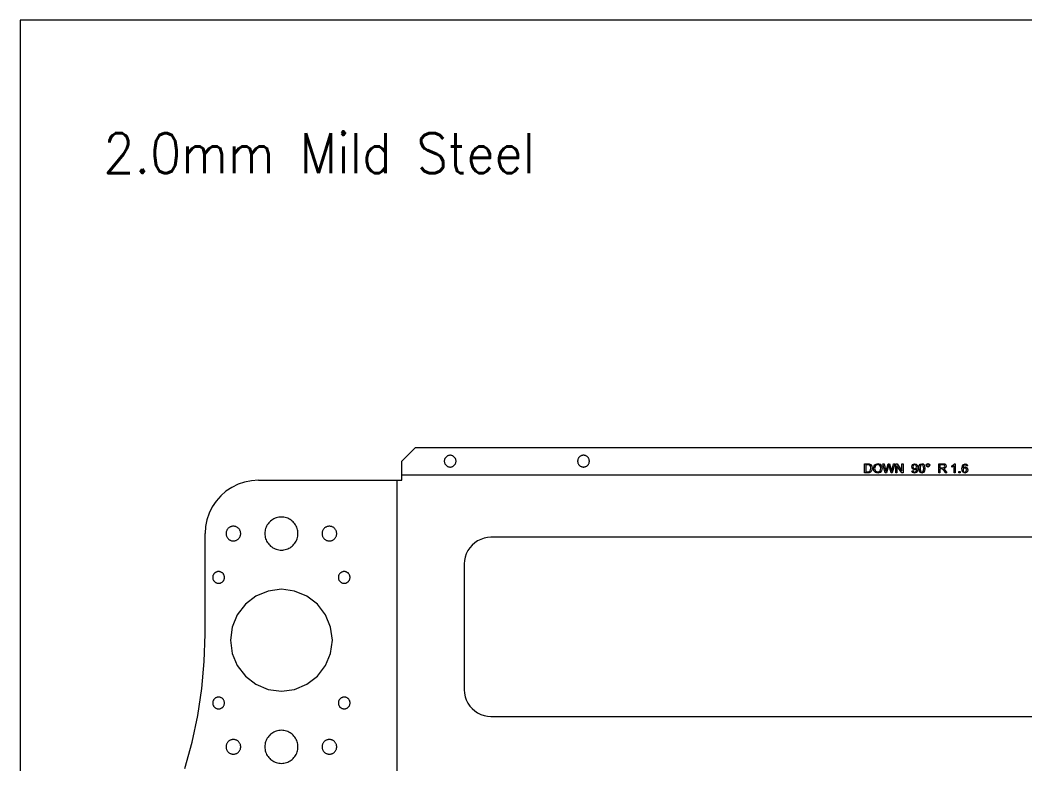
# Model space of a CAD drawing. Header units: millimetres. Extents: x -200 to 3600, y -1100 to 300.
# Drawn here: x 600 to 977.2, y 20.6 to 300 of the extents above; entities that cross this region are included whole.
import ezdxf

# ---------------------------------------------------------------- set-up
doc = ezdxf.new("R2010")
doc.units = ezdxf.units.MM
doc.layers.get('0').update_dxf_attribs({"linetype": 'CONTINUOUS', "lineweight": 25, "true_color": 0xffffff})
doc.layers.add('Layer0', color=7, linetype='CONTINUOUS', true_color=0xffffff)
doc.layers.add('MTEXT', color=7, linetype='CONTINUOUS', true_color=0xffffff)
doc.styles.add('textstyle14', font='')
doc.styles.get('textstyle14').set_extended_font_data('Standard')

msp = doc.modelspace()

# ---------------------------------------------------------------- linework, layer by layer
for p, q in [((600, 300), (600, -1100)), ((1300, 300), (600, 300))]:
    msp.add_line(p, q)
at = {"layer": 'Layer0'}
for p, q in [((748.15, 139.56), (743.15, 134.56)), ((1124.95, 139.56), (748.15, 139.56)), ((759.48, 135.85), (759.39, 135.71)), ((759.59, 135.98), (759.48, 135.85)), ((759.71, 136.11), (759.59, 135.98)), ((759.83, 136.23), (759.71, 136.11)), ((759.97, 136.34), (759.83, 136.23)), ((760.11, 136.43), (759.97, 136.34)), ((760.26, 136.52), (760.11, 136.43)), ((760.42, 136.59), (760.26, 136.52)), ((760.58, 136.65), (760.42, 136.59)), ((760.75, 136.7), (760.58, 136.65)), ((760.92, 136.73), (760.75, 136.7)), ((761.09, 136.75), (760.92, 136.73)), ((761.26, 136.76), (761.09, 136.75)), ((761.43, 136.75), (761.26, 136.76)), ((761.61, 136.73), (761.43, 136.75)), ((761.78, 136.7), (761.61, 136.73)), ((761.94, 136.65), (761.78, 136.7)), ((762.1, 136.59), (761.94, 136.65)), ((762.26, 136.52), (762.1, 136.59)), ((762.41, 136.43), (762.26, 136.52)), ((762.56, 136.34), (762.41, 136.43)), ((762.69, 136.23), (762.56, 136.34)), ((762.82, 136.11), (762.69, 136.23)), ((762.93, 135.98), (762.82, 136.11)), ((763.04, 135.85), (762.93, 135.98)), ((763.14, 135.71), (763.04, 135.85)), ((809.43, 135.78), (809.34, 135.63)), ((809.53, 135.92), (809.43, 135.78)), ((809.65, 136.05), (809.53, 135.92)), ((809.77, 136.17), (809.65, 136.05)), ((809.9, 136.28), (809.77, 136.17)), ((810.04, 136.38), (809.9, 136.28)), ((810.19, 136.47), (810.04, 136.38)), ((810.34, 136.55), (810.19, 136.47)), ((810.5, 136.62), (810.34, 136.55)), ((810.66, 136.67), (810.5, 136.62)), ((810.83, 136.71), (810.66, 136.67)), ((811, 136.74), (810.83, 136.71)), ((811.17, 136.75), (811, 136.74)), ((811.35, 136.75), (811.17, 136.75)), ((811.52, 136.74), (811.35, 136.75)), ((811.69, 136.71), (811.52, 136.74)), ((811.86, 136.67), (811.69, 136.71)), ((812.02, 136.62), (811.86, 136.67)), ((812.18, 136.55), (812.02, 136.62)), ((812.34, 136.48), (812.18, 136.55)), ((812.48, 136.39), (812.34, 136.48)), ((812.62, 136.29), (812.48, 136.39)), ((812.75, 136.17), (812.62, 136.29)), ((812.88, 136.05), (812.75, 136.17)), ((812.99, 135.92), (812.88, 136.05)), ((813.09, 135.78), (812.99, 135.92)), ((813.18, 135.63), (813.09, 135.78)), ((743.15, 129.27), (743.15, 134.56)), ((759.07, 134.73), (759.06, 134.56)), ((759.06, 134.56), (759.07, 134.38)), ((759.09, 134.9), (759.07, 134.73)), ((759.07, 134.38), (759.09, 134.21)), ((759.12, 135.07), (759.09, 134.9)), ((759.09, 134.21), (759.12, 134.04)), ((759.17, 135.24), (759.12, 135.07)), ((759.12, 134.04), (759.17, 133.88)), ((759.23, 135.4), (759.17, 135.24)), ((759.17, 133.88), (759.23, 133.71)), ((759.3, 135.55), (759.23, 135.4)), ((759.23, 133.71), (759.3, 133.56)), ((759.39, 135.71), (759.3, 135.55)), ((759.3, 133.56), (759.39, 133.41)), ((759.39, 133.41), (759.48, 133.26)), ((759.48, 133.26), (759.59, 133.13)), ((759.59, 133.13), (759.71, 133)), ((759.71, 133), (759.83, 132.88)), ((759.83, 132.88), (759.97, 132.78)), ((759.97, 132.78), (760.11, 132.68)), ((760.11, 132.68), (760.26, 132.6)), ((760.26, 132.6), (760.42, 132.52)), ((760.42, 132.52), (760.58, 132.46)), ((760.58, 132.46), (760.75, 132.42)), ((760.75, 132.42), (760.92, 132.38)), ((760.92, 132.38), (761.09, 132.36)), ((761.09, 132.36), (761.26, 132.36)), ((761.26, 132.36), (761.43, 132.36)), ((761.43, 132.36), (761.61, 132.38)), ((761.61, 132.38), (761.78, 132.42)), ((761.78, 132.42), (761.94, 132.46)), ((761.94, 132.46), (762.1, 132.52)), ((762.1, 132.52), (762.26, 132.6)), ((762.26, 132.6), (762.41, 132.68)), ((762.41, 132.68), (762.56, 132.78)), ((762.56, 132.78), (762.69, 132.88)), ((762.69, 132.88), (762.82, 133)), ((762.82, 133), (762.93, 133.13)), ((762.93, 133.13), (763.04, 133.26)), ((763.04, 133.26), (763.14, 133.41)), ((763.22, 135.55), (763.14, 135.71)), ((763.14, 133.41), (763.22, 133.56)), ((763.29, 135.4), (763.22, 135.55)), ((763.22, 133.56), (763.29, 133.71)), ((763.35, 135.24), (763.29, 135.4)), ((763.29, 133.71), (763.35, 133.88)), ((763.4, 135.07), (763.35, 135.24)), ((763.35, 133.88), (763.4, 134.04)), ((763.44, 134.9), (763.4, 135.07)), ((763.4, 134.04), (763.44, 134.21)), ((763.46, 134.73), (763.44, 134.9)), ((763.44, 134.21), (763.46, 134.38)), ((763.46, 134.56), (763.46, 134.73)), ((763.46, 134.38), (763.46, 134.56)), ((809.08, 134.81), (809.06, 134.64)), ((809.06, 134.64), (809.06, 134.47)), ((809.06, 134.47), (809.08, 134.3)), ((809.1, 134.98), (809.08, 134.81)), ((809.08, 134.3), (809.1, 134.12)), ((809.14, 135.15), (809.1, 134.98)), ((809.1, 134.12), (809.15, 133.96)), ((809.2, 135.32), (809.14, 135.15)), ((809.15, 133.96), (809.2, 133.79)), ((809.26, 135.48), (809.2, 135.32)), ((809.2, 133.79), (809.27, 133.63)), ((809.34, 135.63), (809.26, 135.48)), ((809.27, 133.63), (809.34, 133.48)), ((809.34, 133.48), (809.43, 133.33)), ((809.43, 133.33), (809.54, 133.19)), ((809.54, 133.19), (809.65, 133.06)), ((809.65, 133.06), (809.77, 132.94)), ((809.77, 132.94), (809.9, 132.83)), ((809.9, 132.83), (810.04, 132.73)), ((810.04, 132.73), (810.19, 132.64)), ((810.19, 132.64), (810.34, 132.56)), ((810.34, 132.56), (810.5, 132.49)), ((810.5, 132.49), (810.67, 132.44)), ((810.67, 132.44), (810.84, 132.4)), ((810.84, 132.4), (811.01, 132.37)), ((811.01, 132.37), (811.18, 132.36)), ((811.18, 132.36), (811.35, 132.36)), ((811.35, 132.36), (811.52, 132.37)), ((811.52, 132.37), (811.69, 132.4)), ((811.69, 132.4), (811.86, 132.44)), ((811.86, 132.44), (812.03, 132.49)), ((812.03, 132.49), (812.19, 132.56)), ((812.19, 132.56), (812.34, 132.64)), ((812.34, 132.64), (812.49, 132.73)), ((812.49, 132.73), (812.63, 132.83)), ((812.63, 132.83), (812.76, 132.94)), ((812.76, 132.94), (812.88, 133.06)), ((812.88, 133.06), (812.99, 133.2)), ((812.99, 133.2), (813.09, 133.34)), ((813.09, 133.34), (813.18, 133.48)), ((813.26, 135.48), (813.18, 135.63)), ((813.18, 133.48), (813.26, 133.64)), ((813.33, 135.32), (813.26, 135.48)), ((813.26, 133.64), (813.33, 133.8)), ((813.38, 135.16), (813.33, 135.32)), ((813.33, 133.8), (813.38, 133.96)), ((813.42, 134.99), (813.38, 135.16)), ((813.38, 133.96), (813.42, 134.13)), ((813.45, 134.82), (813.42, 134.99)), ((813.42, 134.13), (813.45, 134.3)), ((813.46, 134.64), (813.45, 134.82)), ((813.45, 134.3), (813.46, 134.47)), ((813.46, 134.47), (813.46, 134.64)), ((1129.95, 129.27), (743.15, 129.27)), ((743.15, 127.39), (743.15, 129.27)), ((679.38, 124.71), (677.2, 123.25)), ((681.72, 125.86), (679.38, 124.71)), ((684.2, 126.7), (681.72, 125.86)), ((686.77, 127.22), (684.2, 126.7)), ((689.38, 127.39), (686.77, 127.22)), ((689.38, 127.39), (741.26, 127.39)), ((741.26, 127.39), (741.26, -222.61)), ((741.26, 127.39), (743.15, 127.39)), ((675.23, 121.53), (673.51, 119.56)), ((677.2, 123.25), (675.23, 121.53)), ((672.06, 117.39), (670.9, 115.04)), ((673.51, 119.56), (672.06, 117.39)), ((670.9, 115.04), (670.06, 112.56)), ((696.06, 113.28), (695.6, 113.11)), ((696.53, 113.41), (696.06, 113.28)), ((697.01, 113.51), (696.53, 113.41)), ((697.49, 113.57), (697.01, 113.51)), ((697.98, 113.59), (697.49, 113.57)), ((698.46, 113.57), (697.98, 113.59)), ((698.95, 113.51), (698.46, 113.57)), ((699.42, 113.41), (698.95, 113.51)), ((699.89, 113.28), (699.42, 113.41)), ((700.35, 113.11), (699.89, 113.28)), ((669.55, 110), (669.38, 107.39)), ((670.06, 112.56), (669.55, 110)), ((678.23, 109.51), (678.07, 109.37)), ((678.4, 109.64), (678.23, 109.51)), ((678.59, 109.76), (678.4, 109.64)), ((678.78, 109.86), (678.59, 109.76)), ((678.97, 109.95), (678.78, 109.86)), ((679.18, 110.02), (678.97, 109.95)), ((679.39, 110.07), (679.18, 110.02)), ((679.6, 110.11), (679.39, 110.07)), ((679.81, 110.13), (679.6, 110.11)), ((680.03, 110.14), (679.81, 110.13)), ((680.24, 110.12), (680.03, 110.14)), ((680.46, 110.09), (680.24, 110.12)), ((680.67, 110.05), (680.46, 110.09)), ((680.88, 109.98), (680.67, 110.05)), ((681.08, 109.91), (680.88, 109.98)), ((681.27, 109.81), (681.08, 109.91)), ((681.46, 109.7), (681.27, 109.81)), ((681.64, 109.58), (681.46, 109.7)), ((681.8, 109.44), (681.64, 109.58)), ((681.96, 109.29), (681.8, 109.44)), ((692.25, 109.76), (692.08, 109.3)), ((692.45, 110.2), (692.25, 109.76)), ((692.69, 110.63), (692.45, 110.2)), ((692.96, 111.03), (692.69, 110.63)), ((693.26, 111.41), (692.96, 111.03)), ((693.59, 111.77), (693.26, 111.41)), ((693.95, 112.1), (693.59, 111.77)), ((694.33, 112.4), (693.95, 112.1)), ((694.74, 112.67), (694.33, 112.4)), ((695.16, 112.91), (694.74, 112.67)), ((695.6, 113.11), (695.16, 112.91)), ((700.79, 112.91), (700.35, 113.11)), ((701.22, 112.67), (700.79, 112.91)), ((701.62, 112.4), (701.22, 112.67)), ((702, 112.1), (701.62, 112.4)), ((702.36, 111.77), (702, 112.1)), ((702.69, 111.41), (702.36, 111.77)), ((702.99, 111.03), (702.69, 111.41)), ((703.26, 110.63), (702.99, 111.03)), ((703.5, 110.2), (703.26, 110.63)), ((703.71, 109.76), (703.5, 110.2)), ((703.87, 109.3), (703.71, 109.76)), ((714.19, 109.48), (714.03, 109.33)), ((714.36, 109.61), (714.19, 109.48)), ((714.54, 109.73), (714.36, 109.61)), ((714.73, 109.84), (714.54, 109.73)), ((714.92, 109.93), (714.73, 109.84)), ((715.13, 110), (714.92, 109.93)), ((715.34, 110.06), (715.13, 110)), ((715.55, 110.1), (715.34, 110.06)), ((715.76, 110.13), (715.55, 110.1)), ((715.98, 110.14), (715.76, 110.13)), ((716.19, 110.13), (715.98, 110.14)), ((716.41, 110.1), (716.19, 110.13)), ((716.62, 110.06), (716.41, 110.1)), ((716.83, 110), (716.62, 110.06)), ((717.03, 109.93), (716.83, 110)), ((717.23, 109.84), (717.03, 109.93)), ((717.41, 109.73), (717.23, 109.84)), ((717.59, 109.61), (717.41, 109.73)), ((717.76, 109.48), (717.59, 109.61)), ((717.92, 109.33), (717.76, 109.48)), ((669.38, 69.67), (669.38, 107.39)), ((677.24, 107.65), (677.23, 107.44)), ((677.23, 107.44), (677.23, 107.22)), ((677.23, 107.22), (677.25, 107.01)), ((677.27, 107.87), (677.24, 107.65)), ((677.25, 107.01), (677.29, 106.8)), ((677.32, 108.08), (677.27, 107.87)), ((677.29, 106.8), (677.35, 106.59)), ((677.38, 108.29), (677.32, 108.08)), ((677.35, 106.59), (677.42, 106.38)), ((677.46, 108.49), (677.38, 108.29)), ((677.42, 106.38), (677.5, 106.18)), ((677.55, 108.68), (677.46, 108.49)), ((677.5, 106.18), (677.61, 105.99)), ((677.66, 108.87), (677.55, 108.68)), ((677.61, 105.99), (677.72, 105.81)), ((677.78, 109.04), (677.66, 108.87)), ((677.72, 105.81), (677.85, 105.64)), ((677.92, 109.21), (677.78, 109.04)), ((677.85, 105.64), (678, 105.48)), ((678.07, 109.37), (677.92, 109.21)), ((682.1, 109.13), (681.96, 109.29)), ((682.03, 105.56), (682.17, 105.73)), ((682.23, 108.96), (682.1, 109.13)), ((682.17, 105.73), (682.29, 105.9)), ((682.35, 108.78), (682.23, 108.96)), ((682.29, 105.9), (682.4, 106.09)), ((682.45, 108.59), (682.35, 108.78)), ((682.4, 106.09), (682.5, 106.29)), ((682.54, 108.39), (682.45, 108.59)), ((682.5, 106.29), (682.58, 106.49)), ((682.61, 108.19), (682.54, 108.39)), ((682.58, 106.49), (682.64, 106.69)), ((682.66, 107.98), (682.61, 108.19)), ((682.64, 106.69), (682.68, 106.9)), ((682.7, 107.76), (682.66, 107.98)), ((682.68, 106.9), (682.71, 107.12)), ((682.72, 107.55), (682.7, 107.76)), ((682.71, 107.12), (682.73, 107.33)), ((682.73, 107.33), (682.72, 107.55)), ((691.8, 107.87), (691.78, 107.39)), ((691.78, 107.39), (691.8, 106.9)), ((691.85, 108.36), (691.8, 107.87)), ((691.8, 106.9), (691.85, 106.42)), ((691.95, 108.83), (691.85, 108.36)), ((691.85, 106.42), (691.95, 105.94)), ((692.08, 109.3), (691.95, 108.83)), ((691.95, 105.94), (692.08, 105.47)), ((704.01, 108.83), (703.87, 109.3)), ((703.87, 105.47), (704.01, 105.94)), ((704.1, 108.36), (704.01, 108.83)), ((704.01, 105.94), (704.1, 106.42)), ((704.16, 107.87), (704.1, 108.36)), ((704.1, 106.42), (704.16, 106.9)), ((704.18, 107.39), (704.16, 107.87)), ((704.16, 106.9), (704.18, 107.39)), ((713.24, 107.6), (713.23, 107.39)), ((713.23, 107.39), (713.24, 107.17)), ((713.26, 107.82), (713.24, 107.6)), ((713.24, 107.17), (713.26, 106.96)), ((713.3, 108.03), (713.26, 107.82)), ((713.26, 106.96), (713.3, 106.74)), ((713.36, 108.24), (713.3, 108.03)), ((713.3, 106.74), (713.36, 106.54)), ((713.44, 108.44), (713.36, 108.24)), ((713.36, 106.54), (713.44, 106.33)), ((713.53, 108.63), (713.44, 108.44)), ((713.44, 106.33), (713.53, 106.14)), ((713.63, 108.82), (713.53, 108.63)), ((713.53, 106.14), (713.63, 105.95)), ((713.75, 109), (713.63, 108.82)), ((713.63, 105.95), (713.75, 105.77)), ((713.89, 109.17), (713.75, 109)), ((713.75, 105.77), (713.89, 105.6)), ((714.03, 109.33), (713.89, 109.17)), ((718.07, 109.17), (717.92, 109.33)), ((718.2, 109), (718.07, 109.17)), ((718.07, 105.6), (718.2, 105.77)), ((718.32, 108.82), (718.2, 109)), ((718.2, 105.77), (718.32, 105.95)), ((718.43, 108.63), (718.32, 108.82)), ((718.32, 105.95), (718.43, 106.14)), ((718.52, 108.44), (718.43, 108.63)), ((718.43, 106.14), (718.52, 106.33)), ((718.59, 108.24), (718.52, 108.44)), ((718.52, 106.33), (718.59, 106.54)), ((718.65, 108.03), (718.59, 108.24)), ((718.59, 106.54), (718.65, 106.74)), ((718.69, 107.82), (718.65, 108.03)), ((718.65, 106.74), (718.69, 106.96)), ((718.72, 107.6), (718.69, 107.82)), ((718.69, 106.96), (718.72, 107.17)), ((718.73, 107.39), (718.72, 107.6)), ((718.72, 107.17), (718.73, 107.39)), ((773.96, 105.65), (772.72, 105.22)), ((775.24, 105.9), (773.96, 105.65)), ((776.55, 105.99), (775.24, 105.9)), ((1096.55, 105.99), (776.55, 105.99)), ((678, 105.48), (678.15, 105.33)), ((678.15, 105.33), (678.32, 105.19)), ((678.32, 105.19), (678.5, 105.07)), ((678.5, 105.07), (678.68, 104.96)), ((678.68, 104.96), (678.88, 104.87)), ((678.88, 104.87), (679.08, 104.79)), ((679.08, 104.79), (679.28, 104.72)), ((679.28, 104.72), (679.5, 104.68)), ((679.5, 104.68), (679.71, 104.65)), ((679.71, 104.65), (679.92, 104.64)), ((679.92, 104.64), (680.14, 104.64)), ((680.14, 104.64), (680.36, 104.66)), ((680.36, 104.66), (680.57, 104.7)), ((680.57, 104.7), (680.78, 104.76)), ((680.78, 104.76), (680.98, 104.83)), ((680.98, 104.83), (681.18, 104.91)), ((681.18, 104.91), (681.37, 105.01)), ((681.37, 105.01), (681.55, 105.13)), ((681.55, 105.13), (681.72, 105.26)), ((681.72, 105.26), (681.88, 105.4)), ((681.88, 105.4), (682.03, 105.56)), ((692.08, 105.47), (692.25, 105.01)), ((692.25, 105.01), (692.45, 104.57)), ((692.45, 104.57), (692.69, 104.15)), ((692.69, 104.15), (692.96, 103.74)), ((692.96, 103.74), (693.26, 103.36)), ((693.26, 103.36), (693.59, 103)), ((693.59, 103), (693.95, 102.67)), ((693.95, 102.67), (694.33, 102.37)), ((694.33, 102.37), (694.74, 102.1)), ((694.74, 102.1), (695.16, 101.86)), ((695.16, 101.86), (695.6, 101.66)), ((700.35, 101.66), (700.79, 101.86)), ((700.79, 101.86), (701.22, 102.1)), ((701.22, 102.1), (701.62, 102.37)), ((701.62, 102.37), (702, 102.67)), ((702, 102.67), (702.36, 103)), ((702.36, 103), (702.69, 103.36)), ((702.69, 103.36), (702.99, 103.74)), ((702.99, 103.74), (703.26, 104.15)), ((703.26, 104.15), (703.5, 104.57)), ((703.5, 104.57), (703.71, 105.01)), ((703.71, 105.01), (703.87, 105.47)), ((713.89, 105.6), (714.03, 105.44)), ((714.03, 105.44), (714.19, 105.3)), ((714.19, 105.3), (714.36, 105.16)), ((714.36, 105.16), (714.54, 105.04)), ((714.54, 105.04), (714.73, 104.94)), ((714.73, 104.94), (714.92, 104.85)), ((714.92, 104.85), (715.13, 104.77)), ((715.13, 104.77), (715.34, 104.71)), ((715.34, 104.71), (715.55, 104.67)), ((715.55, 104.67), (715.76, 104.64)), ((715.76, 104.64), (715.98, 104.64)), ((715.98, 104.64), (716.19, 104.64)), ((716.19, 104.64), (716.41, 104.67)), ((716.41, 104.67), (716.62, 104.71)), ((716.62, 104.71), (716.83, 104.77)), ((716.83, 104.77), (717.03, 104.85)), ((717.03, 104.85), (717.23, 104.94)), ((717.23, 104.94), (717.41, 105.04)), ((717.41, 105.04), (717.59, 105.16)), ((717.59, 105.16), (717.76, 105.3)), ((717.76, 105.3), (717.92, 105.44)), ((717.92, 105.44), (718.07, 105.6)), ((768.61, 102.07), (767.89, 100.99)), ((769.48, 103.06), (768.61, 102.07)), ((770.46, 103.92), (769.48, 103.06)), ((771.55, 104.65), (770.46, 103.92)), ((772.72, 105.22), (771.55, 104.65)), ((695.6, 101.66), (696.06, 101.49)), ((696.06, 101.49), (696.53, 101.36)), ((696.53, 101.36), (697.01, 101.26)), ((697.01, 101.26), (697.49, 101.21)), ((697.49, 101.21), (697.98, 101.19)), ((697.98, 101.19), (698.46, 101.21)), ((698.46, 101.21), (698.95, 101.26)), ((698.95, 101.26), (699.42, 101.36)), ((699.42, 101.36), (699.89, 101.49)), ((699.89, 101.49), (700.35, 101.66)), ((766.89, 98.57), (766.63, 97.29)), ((767.31, 99.81), (766.89, 98.57)), ((767.89, 100.99), (767.31, 99.81)), ((766.63, 97.29), (766.55, 95.99)), ((766.55, 95.99), (766.55, 48.79)), ((672.25, 91.28), (672.23, 91.11)), ((672.23, 91.11), (672.23, 90.94)), ((672.23, 90.94), (672.23, 90.76)), ((672.23, 90.76), (672.25, 90.59)), ((672.29, 91.45), (672.25, 91.28)), ((672.25, 90.59), (672.29, 90.42)), ((672.33, 91.62), (672.29, 91.45)), ((672.39, 91.78), (672.33, 91.62)), ((672.47, 91.93), (672.39, 91.78)), ((672.55, 92.09), (672.47, 91.93)), ((672.65, 92.23), (672.55, 92.09)), ((672.75, 92.36), (672.65, 92.23)), ((672.87, 92.49), (672.75, 92.36)), ((673, 92.61), (672.87, 92.49)), ((673.13, 92.72), (673, 92.61)), ((673.28, 92.81), (673.13, 92.72)), ((673.43, 92.9), (673.28, 92.81)), ((673.59, 92.97), (673.43, 92.9)), ((673.75, 93.03), (673.59, 92.97)), ((673.91, 93.08), (673.75, 93.03)), ((674.08, 93.11), (673.91, 93.08)), ((674.25, 93.13), (674.08, 93.11)), ((674.43, 93.14), (674.25, 93.13)), ((674.6, 93.13), (674.43, 93.14)), ((674.77, 93.11), (674.6, 93.13)), ((674.94, 93.08), (674.77, 93.11)), ((675.11, 93.03), (674.94, 93.08)), ((675.27, 92.97), (675.11, 93.03)), ((675.43, 92.9), (675.27, 92.97)), ((675.58, 92.81), (675.43, 92.9)), ((675.72, 92.72), (675.58, 92.81)), ((675.86, 92.61), (675.72, 92.72)), ((675.98, 92.49), (675.86, 92.61)), ((676.1, 92.36), (675.98, 92.49)), ((676.21, 92.23), (676.1, 92.36)), ((676.3, 92.09), (676.21, 92.23)), ((676.39, 91.93), (676.3, 92.09)), ((676.46, 91.78), (676.39, 91.93)), ((676.52, 91.62), (676.46, 91.78)), ((676.57, 91.45), (676.52, 91.62)), ((676.6, 91.28), (676.57, 91.45)), ((676.57, 90.42), (676.6, 90.59)), ((676.62, 91.11), (676.6, 91.28)), ((676.6, 90.59), (676.62, 90.76)), ((676.63, 90.94), (676.62, 91.11)), ((676.62, 90.76), (676.63, 90.94)), ((719.35, 91.28), (719.33, 91.11)), ((719.33, 91.11), (719.33, 90.94)), ((719.33, 90.94), (719.33, 90.76)), ((719.33, 90.76), (719.35, 90.59)), ((719.39, 91.45), (719.35, 91.28)), ((719.35, 90.59), (719.39, 90.42)), ((719.43, 91.62), (719.39, 91.45)), ((719.49, 91.78), (719.43, 91.62)), ((719.57, 91.93), (719.49, 91.78)), ((719.65, 92.09), (719.57, 91.93)), ((719.75, 92.23), (719.65, 92.09)), ((719.85, 92.36), (719.75, 92.23)), ((719.97, 92.49), (719.85, 92.36)), ((720.1, 92.61), (719.97, 92.49)), ((720.23, 92.72), (720.1, 92.61)), ((720.38, 92.81), (720.23, 92.72)), ((720.53, 92.9), (720.38, 92.81)), ((720.69, 92.97), (720.53, 92.9)), ((720.85, 93.03), (720.69, 92.97)), ((721.01, 93.08), (720.85, 93.03)), ((721.18, 93.11), (721.01, 93.08)), ((721.35, 93.13), (721.18, 93.11)), ((721.53, 93.14), (721.35, 93.13)), ((721.7, 93.13), (721.53, 93.14)), ((721.87, 93.11), (721.7, 93.13)), ((722.04, 93.08), (721.87, 93.11)), ((722.21, 93.03), (722.04, 93.08)), ((722.37, 92.97), (722.21, 93.03)), ((722.53, 92.9), (722.37, 92.97)), ((722.68, 92.81), (722.53, 92.9)), ((722.82, 92.72), (722.68, 92.81)), ((722.96, 92.61), (722.82, 92.72)), ((723.08, 92.49), (722.96, 92.61)), ((723.2, 92.36), (723.08, 92.49)), ((723.31, 92.23), (723.2, 92.36)), ((723.4, 92.09), (723.31, 92.23)), ((723.49, 91.93), (723.4, 92.09)), ((723.56, 91.78), (723.49, 91.93)), ((723.62, 91.62), (723.56, 91.78)), ((723.67, 91.45), (723.62, 91.62)), ((723.7, 91.28), (723.67, 91.45)), ((723.67, 90.42), (723.7, 90.59)), ((723.72, 91.11), (723.7, 91.28)), ((723.7, 90.59), (723.72, 90.76)), ((723.73, 90.94), (723.72, 91.11)), ((723.72, 90.76), (723.73, 90.94)), ((672.29, 90.42), (672.33, 90.26)), ((672.33, 90.26), (672.39, 90.09)), ((672.39, 90.09), (672.47, 89.94)), ((672.47, 89.94), (672.55, 89.79)), ((672.55, 89.79), (672.65, 89.64)), ((672.65, 89.64), (672.75, 89.51)), ((672.75, 89.51), (672.87, 89.38)), ((672.87, 89.38), (673, 89.26)), ((673, 89.26), (673.13, 89.16)), ((673.13, 89.16), (673.28, 89.06)), ((673.28, 89.06), (673.43, 88.98)), ((673.43, 88.98), (673.59, 88.9)), ((673.59, 88.9), (673.75, 88.84)), ((673.75, 88.84), (673.91, 88.8)), ((673.91, 88.8), (674.08, 88.76)), ((674.08, 88.76), (674.25, 88.74)), ((674.25, 88.74), (674.43, 88.74)), ((674.43, 88.74), (674.6, 88.74)), ((674.6, 88.74), (674.77, 88.76)), ((674.77, 88.76), (674.94, 88.8)), ((674.94, 88.8), (675.11, 88.84)), ((675.11, 88.84), (675.27, 88.9)), ((675.27, 88.9), (675.43, 88.98)), ((675.43, 88.98), (675.58, 89.06)), ((675.58, 89.06), (675.72, 89.16)), ((675.72, 89.16), (675.86, 89.26)), ((675.86, 89.26), (675.98, 89.38)), ((675.98, 89.38), (676.1, 89.51)), ((676.1, 89.51), (676.21, 89.64)), ((676.21, 89.64), (676.3, 89.79)), ((676.3, 89.79), (676.39, 89.94)), ((676.39, 89.94), (676.46, 90.09)), ((676.46, 90.09), (676.52, 90.26)), ((676.52, 90.26), (676.57, 90.42)), ((719.39, 90.42), (719.43, 90.26)), ((719.43, 90.26), (719.49, 90.09)), ((719.49, 90.09), (719.57, 89.94)), ((719.57, 89.94), (719.65, 89.79)), ((719.65, 89.79), (719.75, 89.64)), ((719.75, 89.64), (719.85, 89.51)), ((719.85, 89.51), (719.97, 89.38)), ((719.97, 89.38), (720.1, 89.26)), ((720.1, 89.26), (720.23, 89.16)), ((720.23, 89.16), (720.38, 89.06)), ((720.38, 89.06), (720.53, 88.98)), ((720.53, 88.98), (720.69, 88.9)), ((720.69, 88.9), (720.85, 88.84)), ((720.85, 88.84), (721.01, 88.8)), ((721.01, 88.8), (721.18, 88.76)), ((721.18, 88.76), (721.35, 88.74)), ((721.35, 88.74), (721.53, 88.74)), ((721.53, 88.74), (721.7, 88.74)), ((721.7, 88.74), (721.87, 88.76)), ((721.87, 88.76), (722.04, 88.8)), ((722.04, 88.8), (722.21, 88.84)), ((722.21, 88.84), (722.37, 88.9)), ((722.37, 88.9), (722.53, 88.98)), ((722.53, 88.98), (722.68, 89.06)), ((722.68, 89.06), (722.82, 89.16)), ((722.82, 89.16), (722.96, 89.26)), ((722.96, 89.26), (723.08, 89.38)), ((723.08, 89.38), (723.2, 89.51)), ((723.2, 89.51), (723.31, 89.64)), ((723.31, 89.64), (723.4, 89.79)), ((723.4, 89.79), (723.49, 89.94)), ((723.49, 89.94), (723.56, 90.09)), ((723.56, 90.09), (723.62, 90.26)), ((723.62, 90.26), (723.67, 90.42)), ((688.43, 83.93), (684.47, 80.89)), ((693.03, 85.84), (688.43, 83.93)), ((697.98, 86.49), (693.03, 85.84)), ((702.92, 85.84), (697.98, 86.49)), ((707.53, 83.93), (702.92, 85.84)), ((711.48, 80.89), (707.53, 83.93)), ((684.47, 80.89), (681.44, 76.94)), ((714.52, 76.94), (711.48, 80.89)), ((681.44, 76.94), (679.53, 72.33)), ((716.43, 72.33), (714.52, 76.94)), ((679.53, 72.33), (678.88, 67.39)), ((717.08, 67.39), (716.43, 72.33)), ((669.07, 59.44), (669.38, 69.67)), ((678.88, 67.39), (679.53, 62.44)), ((716.43, 62.44), (717.08, 67.39)), ((679.53, 62.44), (681.44, 57.84)), ((714.52, 57.84), (716.43, 62.44)), ((668.15, 49.25), (669.07, 59.44)), ((681.44, 57.84), (684.47, 53.88)), ((711.48, 53.88), (714.52, 57.84)), ((684.47, 53.88), (688.43, 50.85)), ((707.53, 50.85), (711.48, 53.88)), ((666.61, 39.12), (668.15, 49.25)), ((688.43, 50.85), (693.03, 48.94)), ((702.92, 48.94), (707.53, 50.85)), ((672.75, 45.26), (672.65, 45.13)), ((672.87, 45.39), (672.75, 45.26)), ((673, 45.51), (672.87, 45.39)), ((673.13, 45.62), (673, 45.51)), ((673.28, 45.71), (673.13, 45.62)), ((673.43, 45.8), (673.28, 45.71)), ((673.59, 45.87), (673.43, 45.8)), ((673.75, 45.93), (673.59, 45.87)), ((673.91, 45.98), (673.75, 45.93)), ((674.08, 46.01), (673.91, 45.98)), ((674.25, 46.03), (674.08, 46.01)), ((674.43, 46.04), (674.25, 46.03)), ((674.6, 46.03), (674.43, 46.04)), ((674.77, 46.01), (674.6, 46.03)), ((674.94, 45.98), (674.77, 46.01)), ((675.11, 45.93), (674.94, 45.98)), ((675.27, 45.87), (675.11, 45.93)), ((675.43, 45.8), (675.27, 45.87)), ((675.58, 45.71), (675.43, 45.8)), ((675.72, 45.62), (675.58, 45.71)), ((675.86, 45.51), (675.72, 45.62)), ((675.98, 45.39), (675.86, 45.51)), ((676.1, 45.26), (675.98, 45.39)), ((676.21, 45.13), (676.1, 45.26)), ((693.03, 48.94), (697.98, 48.29)), ((697.98, 48.29), (702.92, 48.94)), ((719.89, 45.31), (719.78, 45.18)), ((720.01, 45.43), (719.89, 45.31)), ((720.14, 45.55), (720.01, 45.43)), ((720.28, 45.65), (720.14, 45.55)), ((720.43, 45.74), (720.28, 45.65)), ((720.58, 45.82), (720.43, 45.74)), ((720.74, 45.89), (720.58, 45.82)), ((720.9, 45.95), (720.74, 45.89)), ((721.07, 45.99), (720.9, 45.95)), ((721.24, 46.02), (721.07, 45.99)), ((721.41, 46.03), (721.24, 46.02)), ((721.58, 46.04), (721.41, 46.03)), ((721.76, 46.02), (721.58, 46.04)), ((721.93, 46), (721.76, 46.02)), ((722.1, 45.96), (721.93, 46)), ((722.26, 45.91), (722.1, 45.96)), ((722.42, 45.85), (722.26, 45.91)), ((722.58, 45.77), (722.42, 45.85)), ((722.73, 45.68), (722.58, 45.77)), ((722.87, 45.58), (722.73, 45.68)), ((723, 45.47), (722.87, 45.58)), ((723.12, 45.35), (723, 45.47)), ((723.24, 45.22), (723.12, 45.35)), ((766.55, 48.79), (766.63, 47.48)), ((766.63, 47.48), (766.89, 46.2)), ((766.89, 46.2), (767.31, 44.96)), ((672.25, 44.18), (672.23, 44.01)), ((672.23, 44.01), (672.23, 43.84)), ((672.23, 43.84), (672.23, 43.66)), ((672.23, 43.66), (672.25, 43.49)), ((672.29, 44.35), (672.25, 44.18)), ((672.25, 43.49), (672.29, 43.32)), ((672.33, 44.52), (672.29, 44.35)), ((672.29, 43.32), (672.33, 43.16)), ((672.39, 44.68), (672.33, 44.52)), ((672.33, 43.16), (672.39, 42.99)), ((672.47, 44.83), (672.39, 44.68)), ((672.39, 42.99), (672.47, 42.84)), ((672.55, 44.99), (672.47, 44.83)), ((672.47, 42.84), (672.55, 42.69)), ((672.65, 45.13), (672.55, 44.99)), ((672.55, 42.69), (672.65, 42.54)), ((672.65, 42.54), (672.75, 42.41)), ((672.75, 42.41), (672.87, 42.28)), ((672.87, 42.28), (673, 42.16)), ((673, 42.16), (673.13, 42.06)), ((673.13, 42.06), (673.28, 41.96)), ((673.28, 41.96), (673.43, 41.88)), ((673.43, 41.88), (673.59, 41.8)), ((673.59, 41.8), (673.75, 41.74)), ((673.75, 41.74), (673.91, 41.7)), ((673.91, 41.7), (674.08, 41.66)), ((674.08, 41.66), (674.25, 41.64)), ((674.25, 41.64), (674.43, 41.64)), ((674.43, 41.64), (674.6, 41.64)), ((674.6, 41.64), (674.77, 41.66)), ((674.77, 41.66), (674.94, 41.7)), ((674.94, 41.7), (675.11, 41.74)), ((675.11, 41.74), (675.27, 41.8)), ((675.27, 41.8), (675.43, 41.88)), ((675.43, 41.88), (675.58, 41.96)), ((675.58, 41.96), (675.72, 42.06)), ((675.72, 42.06), (675.86, 42.16)), ((675.86, 42.16), (675.98, 42.28)), ((675.98, 42.28), (676.1, 42.41)), ((676.1, 42.41), (676.21, 42.54)), ((676.3, 44.99), (676.21, 45.13)), ((676.21, 42.54), (676.3, 42.69)), ((676.39, 44.83), (676.3, 44.99)), ((676.3, 42.69), (676.39, 42.84)), ((676.46, 44.68), (676.39, 44.83)), ((676.39, 42.84), (676.46, 42.99)), ((676.52, 44.52), (676.46, 44.68)), ((676.46, 42.99), (676.52, 43.16)), ((676.57, 44.35), (676.52, 44.52)), ((676.52, 43.16), (676.57, 43.32)), ((676.6, 44.18), (676.57, 44.35)), ((676.57, 43.32), (676.6, 43.49)), ((676.62, 44.01), (676.6, 44.18)), ((676.6, 43.49), (676.62, 43.66)), ((676.63, 43.84), (676.62, 44.01)), ((676.62, 43.66), (676.63, 43.84)), ((719.34, 44.07), (719.33, 43.89)), ((719.33, 43.89), (719.33, 43.72)), ((719.33, 43.72), (719.35, 43.55)), ((719.36, 44.24), (719.34, 44.07)), ((719.35, 43.55), (719.38, 43.38)), ((719.4, 44.41), (719.36, 44.24)), ((719.38, 43.38), (719.42, 43.21)), ((719.45, 44.57), (719.4, 44.41)), ((719.42, 43.21), (719.47, 43.05)), ((719.52, 44.73), (719.45, 44.57)), ((719.47, 43.05), (719.54, 42.89)), ((719.59, 44.89), (719.52, 44.73)), ((719.54, 42.89), (719.62, 42.74)), ((719.68, 45.03), (719.59, 44.89)), ((719.62, 42.74), (719.71, 42.59)), ((719.78, 45.18), (719.68, 45.03)), ((719.71, 42.59), (719.82, 42.45)), ((719.82, 42.45), (719.93, 42.32)), ((719.93, 42.32), (720.06, 42.2)), ((720.06, 42.2), (720.19, 42.09)), ((720.19, 42.09), (720.33, 41.99)), ((720.33, 41.99), (720.48, 41.9)), ((720.48, 41.9), (720.63, 41.83)), ((720.63, 41.83), (720.79, 41.76)), ((720.79, 41.76), (720.96, 41.71)), ((720.96, 41.71), (721.13, 41.67)), ((721.13, 41.67), (721.3, 41.65)), ((721.3, 41.65), (721.47, 41.64)), ((721.47, 41.64), (721.64, 41.64)), ((721.64, 41.64), (721.81, 41.65)), ((721.81, 41.65), (721.98, 41.68)), ((721.98, 41.68), (722.15, 41.73)), ((722.15, 41.73), (722.32, 41.78)), ((722.32, 41.78), (722.47, 41.85)), ((722.47, 41.85), (722.63, 41.93)), ((722.63, 41.93), (722.77, 42.02)), ((722.77, 42.02), (722.91, 42.13)), ((722.91, 42.13), (723.04, 42.24)), ((723.04, 42.24), (723.16, 42.36)), ((723.16, 42.36), (723.27, 42.5)), ((723.34, 45.08), (723.24, 45.22)), ((723.27, 42.5), (723.37, 42.64)), ((723.43, 44.94), (723.34, 45.08)), ((723.37, 42.64), (723.46, 42.79)), ((723.51, 44.78), (723.43, 44.94)), ((723.46, 42.79), (723.54, 42.94)), ((723.58, 44.62), (723.51, 44.78)), ((723.54, 42.94), (723.6, 43.1)), ((723.64, 44.46), (723.58, 44.62)), ((723.6, 43.1), (723.65, 43.27)), ((723.68, 44.29), (723.64, 44.46)), ((723.65, 43.27), (723.69, 43.44)), ((723.71, 44.12), (723.68, 44.29)), ((723.69, 43.44), (723.72, 43.61)), ((723.72, 43.95), (723.71, 44.12)), ((723.73, 43.78), (723.72, 43.95)), ((723.72, 43.61), (723.73, 43.78)), ((767.31, 44.96), (767.89, 43.79)), ((767.89, 43.79), (768.61, 42.7)), ((768.61, 42.7), (769.48, 41.72)), ((769.48, 41.72), (770.46, 40.85)), ((664.47, 29.11), (666.61, 39.12)), ((770.46, 40.85), (771.55, 40.13)), ((771.55, 40.13), (772.72, 39.55)), ((772.72, 39.55), (773.96, 39.13)), ((773.96, 39.13), (775.24, 38.87)), ((775.24, 38.87), (776.55, 38.79)), ((776.55, 38.79), (1096.55, 38.79)), ((692.45, 30.2), (692.25, 29.76)), ((692.69, 30.63), (692.45, 30.2)), ((692.96, 31.03), (692.69, 30.63)), ((693.26, 31.41), (692.96, 31.03)), ((693.59, 31.77), (693.26, 31.41)), ((693.95, 32.1), (693.59, 31.77)), ((694.33, 32.4), (693.95, 32.1)), ((694.74, 32.67), (694.33, 32.4)), ((695.16, 32.91), (694.74, 32.67)), ((695.6, 33.11), (695.16, 32.91)), ((696.06, 33.28), (695.6, 33.11)), ((696.53, 33.41), (696.06, 33.28)), ((697.01, 33.51), (696.53, 33.41)), ((697.49, 33.57), (697.01, 33.51)), ((697.98, 33.59), (697.49, 33.57)), ((698.46, 33.57), (697.98, 33.59)), ((698.95, 33.51), (698.46, 33.57)), ((699.42, 33.41), (698.95, 33.51)), ((699.89, 33.28), (699.42, 33.41)), ((700.35, 33.11), (699.89, 33.28)), ((700.79, 32.91), (700.35, 33.11)), ((701.22, 32.67), (700.79, 32.91)), ((701.62, 32.4), (701.22, 32.67)), ((702, 32.1), (701.62, 32.4)), ((702.36, 31.77), (702, 32.1)), ((702.69, 31.41), (702.36, 31.77)), ((702.99, 31.03), (702.69, 31.41)), ((703.26, 30.63), (702.99, 31.03)), ((703.5, 30.2), (703.26, 30.63)), ((703.71, 29.76), (703.5, 30.2)), ((661.73, 19.25), (664.47, 29.11)), ((677.24, 27.6), (677.23, 27.39)), ((677.23, 27.39), (677.24, 27.17)), ((677.26, 27.82), (677.24, 27.6)), ((677.24, 27.17), (677.26, 26.96)), ((677.3, 28.03), (677.26, 27.82)), ((677.26, 26.96), (677.3, 26.74)), ((677.36, 28.24), (677.3, 28.03)), ((677.3, 26.74), (677.36, 26.54)), ((677.44, 28.44), (677.36, 28.24)), ((677.36, 26.54), (677.44, 26.33)), ((677.53, 28.63), (677.44, 28.44)), ((677.63, 28.82), (677.53, 28.63)), ((677.75, 29), (677.63, 28.82)), ((677.89, 29.17), (677.75, 29)), ((678.03, 29.33), (677.89, 29.17)), ((678.19, 29.48), (678.03, 29.33)), ((678.36, 29.61), (678.19, 29.48)), ((678.54, 29.73), (678.36, 29.61)), ((678.73, 29.84), (678.54, 29.73)), ((678.92, 29.93), (678.73, 29.84)), ((679.13, 30), (678.92, 29.93)), ((679.34, 30.06), (679.13, 30)), ((679.55, 30.1), (679.34, 30.06)), ((679.76, 30.13), (679.55, 30.1)), ((679.98, 30.14), (679.76, 30.13)), ((680.19, 30.13), (679.98, 30.14)), ((680.41, 30.1), (680.19, 30.13)), ((680.62, 30.06), (680.41, 30.1)), ((680.83, 30), (680.62, 30.06)), ((681.03, 29.93), (680.83, 30)), ((681.23, 29.84), (681.03, 29.93)), ((681.41, 29.73), (681.23, 29.84)), ((681.59, 29.61), (681.41, 29.73)), ((681.76, 29.48), (681.59, 29.61)), ((681.92, 29.33), (681.76, 29.48)), ((682.07, 29.17), (681.92, 29.33)), ((682.2, 29), (682.07, 29.17)), ((682.32, 28.82), (682.2, 29)), ((682.43, 28.63), (682.32, 28.82)), ((682.52, 28.44), (682.43, 28.63)), ((682.59, 28.24), (682.52, 28.44)), ((682.52, 26.33), (682.59, 26.54)), ((682.65, 28.03), (682.59, 28.24)), ((682.59, 26.54), (682.65, 26.74)), ((682.69, 27.82), (682.65, 28.03)), ((682.65, 26.74), (682.69, 26.96)), ((682.72, 27.6), (682.69, 27.82)), ((682.69, 26.96), (682.72, 27.17)), ((682.73, 27.39), (682.72, 27.6)), ((682.72, 27.17), (682.73, 27.39)), ((691.8, 27.87), (691.78, 27.39)), ((691.78, 27.39), (691.8, 26.9)), ((691.85, 28.36), (691.8, 27.87)), ((691.8, 26.9), (691.85, 26.42)), ((691.95, 28.83), (691.85, 28.36)), ((691.85, 26.42), (691.95, 25.94)), ((692.08, 29.3), (691.95, 28.83)), ((692.25, 29.76), (692.08, 29.3)), ((703.87, 29.3), (703.71, 29.76)), ((704.01, 28.83), (703.87, 29.3)), ((704.1, 28.36), (704.01, 28.83)), ((704.01, 25.94), (704.1, 26.42)), ((704.16, 27.87), (704.1, 28.36)), ((704.1, 26.42), (704.16, 26.9)), ((704.18, 27.39), (704.16, 27.87)), ((704.16, 26.9), (704.18, 27.39)), ((713.24, 27.6), (713.23, 27.39)), ((713.23, 27.39), (713.24, 27.17)), ((713.26, 27.82), (713.24, 27.6)), ((713.24, 27.17), (713.26, 26.96)), ((713.3, 28.03), (713.26, 27.82)), ((713.26, 26.96), (713.3, 26.74)), ((713.36, 28.24), (713.3, 28.03)), ((713.3, 26.74), (713.36, 26.54)), ((713.44, 28.44), (713.36, 28.24)), ((713.36, 26.54), (713.44, 26.33)), ((713.53, 28.63), (713.44, 28.44)), ((713.63, 28.82), (713.53, 28.63)), ((713.75, 29), (713.63, 28.82)), ((713.89, 29.17), (713.75, 29)), ((714.03, 29.33), (713.89, 29.17)), ((714.19, 29.48), (714.03, 29.33)), ((714.36, 29.61), (714.19, 29.48)), ((714.54, 29.73), (714.36, 29.61)), ((714.73, 29.84), (714.54, 29.73)), ((714.92, 29.93), (714.73, 29.84)), ((715.13, 30), (714.92, 29.93)), ((715.34, 30.06), (715.13, 30)), ((715.55, 30.1), (715.34, 30.06)), ((715.76, 30.13), (715.55, 30.1)), ((715.98, 30.14), (715.76, 30.13)), ((716.19, 30.13), (715.98, 30.14)), ((716.41, 30.1), (716.19, 30.13)), ((716.62, 30.06), (716.41, 30.1)), ((716.83, 30), (716.62, 30.06)), ((717.03, 29.93), (716.83, 30)), ((717.23, 29.84), (717.03, 29.93)), ((717.41, 29.73), (717.23, 29.84)), ((717.59, 29.61), (717.41, 29.73)), ((717.76, 29.48), (717.59, 29.61)), ((717.92, 29.33), (717.76, 29.48)), ((718.07, 29.17), (717.92, 29.33)), ((718.2, 29), (718.07, 29.17)), ((718.32, 28.82), (718.2, 29)), ((718.43, 28.63), (718.32, 28.82)), ((718.52, 28.44), (718.43, 28.63)), ((718.59, 28.24), (718.52, 28.44)), ((718.52, 26.33), (718.59, 26.54)), ((718.65, 28.03), (718.59, 28.24)), ((718.59, 26.54), (718.65, 26.74)), ((718.69, 27.82), (718.65, 28.03)), ((718.65, 26.74), (718.69, 26.96)), ((718.72, 27.6), (718.69, 27.82)), ((718.69, 26.96), (718.72, 27.17)), ((718.73, 27.39), (718.72, 27.6)), ((718.72, 27.17), (718.73, 27.39)), ((677.44, 26.33), (677.53, 26.14)), ((677.53, 26.14), (677.63, 25.95)), ((677.63, 25.95), (677.75, 25.77)), ((677.75, 25.77), (677.89, 25.6)), ((677.89, 25.6), (678.03, 25.44)), ((678.03, 25.44), (678.19, 25.3)), ((678.19, 25.3), (678.36, 25.16)), ((678.36, 25.16), (678.54, 25.04)), ((678.54, 25.04), (678.73, 24.94)), ((678.73, 24.94), (678.92, 24.85)), ((678.92, 24.85), (679.13, 24.77)), ((679.13, 24.77), (679.34, 24.71)), ((679.34, 24.71), (679.55, 24.67)), ((679.55, 24.67), (679.76, 24.64)), ((679.76, 24.64), (679.98, 24.64)), ((679.98, 24.64), (680.19, 24.64)), ((680.19, 24.64), (680.41, 24.67)), ((680.41, 24.67), (680.62, 24.71)), ((680.62, 24.71), (680.83, 24.77)), ((680.83, 24.77), (681.03, 24.85)), ((681.03, 24.85), (681.23, 24.94)), ((681.23, 24.94), (681.41, 25.04)), ((681.41, 25.04), (681.59, 25.16)), ((681.59, 25.16), (681.76, 25.3)), ((681.76, 25.3), (681.92, 25.44)), ((681.92, 25.44), (682.07, 25.6)), ((682.07, 25.6), (682.2, 25.77)), ((682.2, 25.77), (682.32, 25.95)), ((682.32, 25.95), (682.43, 26.14)), ((682.43, 26.14), (682.52, 26.33)), ((691.95, 25.94), (692.08, 25.47)), ((692.08, 25.47), (692.25, 25.01)), ((692.25, 25.01), (692.45, 24.57)), ((692.45, 24.57), (692.69, 24.15)), ((692.69, 24.15), (692.96, 23.74)), ((692.96, 23.74), (693.26, 23.36)), ((693.26, 23.36), (693.59, 23)), ((693.59, 23), (693.95, 22.67)), ((693.95, 22.67), (694.33, 22.37)), ((701.62, 22.37), (702, 22.67)), ((702, 22.67), (702.36, 23)), ((702.36, 23), (702.69, 23.36)), ((702.69, 23.36), (702.99, 23.74)), ((702.99, 23.74), (703.26, 24.15)), ((703.26, 24.15), (703.5, 24.57)), ((703.5, 24.57), (703.71, 25.01)), ((703.71, 25.01), (703.87, 25.47)), ((703.87, 25.47), (704.01, 25.94)), ((713.44, 26.33), (713.53, 26.14)), ((713.53, 26.14), (713.63, 25.95)), ((713.63, 25.95), (713.75, 25.77)), ((713.75, 25.77), (713.89, 25.6)), ((713.89, 25.6), (714.03, 25.44)), ((714.03, 25.44), (714.19, 25.3)), ((714.19, 25.3), (714.36, 25.16)), ((714.36, 25.16), (714.54, 25.04)), ((714.54, 25.04), (714.73, 24.94)), ((714.73, 24.94), (714.92, 24.85)), ((714.92, 24.85), (715.13, 24.77)), ((715.13, 24.77), (715.34, 24.71)), ((715.34, 24.71), (715.55, 24.67)), ((715.55, 24.67), (715.76, 24.64)), ((715.76, 24.64), (715.98, 24.64)), ((715.98, 24.64), (716.19, 24.64)), ((716.19, 24.64), (716.41, 24.67)), ((716.41, 24.67), (716.62, 24.71)), ((716.62, 24.71), (716.83, 24.77)), ((716.83, 24.77), (717.03, 24.85)), ((717.03, 24.85), (717.23, 24.94)), ((717.23, 24.94), (717.41, 25.04)), ((717.41, 25.04), (717.59, 25.16)), ((717.59, 25.16), (717.76, 25.3)), ((717.76, 25.3), (717.92, 25.44)), ((717.92, 25.44), (718.07, 25.6)), ((718.07, 25.6), (718.2, 25.77)), ((718.2, 25.77), (718.32, 25.95)), ((718.32, 25.95), (718.43, 26.14)), ((718.43, 26.14), (718.52, 26.33)), ((694.33, 22.37), (694.74, 22.1)), ((694.74, 22.1), (695.16, 21.86)), ((695.16, 21.86), (695.6, 21.66)), ((695.6, 21.66), (696.06, 21.49)), ((696.06, 21.49), (696.53, 21.36)), ((696.53, 21.36), (697.01, 21.26)), ((697.01, 21.26), (697.49, 21.21)), ((697.49, 21.21), (697.98, 21.19)), ((697.98, 21.19), (698.46, 21.21)), ((698.46, 21.21), (698.95, 21.26)), ((698.95, 21.26), (699.42, 21.36)), ((699.42, 21.36), (699.89, 21.49)), ((699.89, 21.49), (700.35, 21.66)), ((700.35, 21.66), (700.79, 21.86)), ((700.79, 21.86), (701.22, 22.1)), ((701.22, 22.1), (701.62, 22.37))]:
    msp.add_line(p, q, dxfattribs=at)
at = {"layer": 'MTEXT'}
for p, q in [((916.64, 130.16), (916.64, 133.6)), ((916.64, 133.6), (917.83, 133.6)), ((917.82, 133.19), (917.1, 133.19)), ((917.1, 133.19), (917.1, 130.56)), ((918.41, 133.12), (917.82, 133.19)), ((917.83, 133.6), (918.44, 133.55)), ((918.84, 132.73), (918.41, 133.12)), ((918.44, 133.55), (918.94, 133.3)), ((919.02, 131.9), (918.84, 132.73)), ((918.94, 133.3), (919.35, 132.71)), ((919.35, 132.71), (919.49, 131.9)), ((919.97, 131.83), (920.43, 133.17)), ((920.43, 133.17), (921.62, 133.66)), ((920.79, 132.94), (920.44, 131.83)), ((921.63, 133.27), (920.79, 132.94)), ((921.62, 133.66), (922.48, 133.43)), ((922.24, 133.1), (921.63, 133.27)), ((922.65, 132.61), (922.24, 133.1)), ((922.48, 133.43), (923.07, 132.8)), ((922.8, 131.88), (922.65, 132.61)), ((923.07, 132.8), (923.27, 131.87)), ((924.45, 130.16), (923.54, 133.6)), ((923.54, 133.6), (924.01, 133.6)), ((924.01, 133.6), (924.53, 131.34)), ((924.83, 131.27), (925.49, 133.6)), ((925.65, 132.78), (924.92, 130.16)), ((925.49, 133.6), (926.04, 133.6)), ((925.75, 133.18), (925.65, 132.78)), ((925.86, 132.78), (925.75, 133.18)), ((926.58, 130.16), (925.86, 132.78)), ((926.04, 133.6), (926.53, 131.86)), ((926.97, 131.39), (927.51, 133.6)), ((927.97, 133.6), (927.02, 130.16)), ((927.51, 133.6), (927.97, 133.6)), ((928.39, 130.16), (928.39, 133.6)), ((928.39, 133.6), (928.85, 133.6)), ((930.63, 130.16), (928.82, 132.86)), ((928.82, 132.86), (928.82, 130.16)), ((928.85, 133.6), (930.66, 130.9)), ((930.66, 130.9), (930.66, 133.6)), ((930.66, 133.6), (931.1, 133.6)), ((931.1, 133.6), (931.1, 130.16)), ((934.36, 132.45), (934.67, 133.29)), ((934.66, 131.63), (934.36, 132.45)), ((934.67, 133.29), (935.44, 133.61)), ((935.01, 133.03), (934.8, 132.44)), ((934.8, 132.44), (934.99, 131.9)), ((935.5, 133.26), (935.01, 133.03)), ((935.44, 133.61), (936.06, 133.43)), ((935.96, 133.05), (935.5, 133.26)), ((936.16, 132.47), (935.96, 133.05)), ((935.97, 131.9), (936.16, 132.47)), ((936.06, 133.43), (936.48, 132.92)), ((936.48, 132.92), (936.63, 131.95)), ((937.04, 131.85), (937.16, 132.84)), ((937.16, 132.84), (937.53, 133.41)), ((937.69, 133.02), (937.47, 131.85)), ((937.53, 133.41), (938.16, 133.61)), ((938.15, 133.26), (937.69, 133.02)), ((938.65, 132.98), (938.15, 133.26)), ((938.16, 133.61), (938.64, 133.5)), ((938.64, 133.5), (938.99, 133.18)), ((938.85, 131.85), (938.65, 132.98)), ((938.99, 133.18), (939.2, 132.67)), ((939.2, 132.67), (939.28, 131.85)), ((939.81, 133.01), (940, 133.47)), ((940, 132.54), (939.81, 133.01)), ((940, 133.47), (940.46, 133.66)), ((940.46, 132.35), (940, 132.54)), ((940.18, 133.29), (940.07, 133.01)), ((940.07, 133.01), (940.18, 132.73)), ((940.46, 133.4), (940.18, 133.29)), ((940.18, 132.73), (940.46, 132.61)), ((940.46, 133.66), (940.92, 133.47)), ((940.74, 133.29), (940.46, 133.4)), ((940.46, 132.61), (940.74, 132.73)), ((940.92, 132.55), (940.46, 132.35)), ((940.86, 133.01), (940.74, 133.29)), ((940.74, 132.73), (940.86, 133.01)), ((940.92, 133.47), (941.11, 133.01)), ((941.11, 133.01), (940.92, 132.55)), ((944.48, 130.16), (944.48, 133.6)), ((944.48, 133.6), (946.01, 133.6)), ((946.03, 133.22), (944.94, 133.22)), ((944.94, 133.22), (944.94, 132.08)), ((944.94, 132.08), (945.92, 132.08)), ((945.92, 132.08), (946.4, 132.14)), ((946.01, 133.6), (946.71, 133.51)), ((946.59, 133.06), (946.03, 133.22)), ((947, 132.04), (946.26, 131.72)), ((946.4, 132.14), (946.67, 132.35)), ((946.76, 132.66), (946.59, 133.06)), ((946.67, 132.35), (946.76, 132.66)), ((946.71, 133.51), (947.09, 133.18)), ((947.23, 132.66), (947, 132.04)), ((947.09, 133.18), (947.23, 132.66)), ((949.43, 132.75), (950.05, 133.15)), ((949.43, 132.34), (949.43, 132.75)), ((949.88, 132.56), (949.43, 132.34)), ((950.28, 132.85), (949.88, 132.56)), ((950.05, 133.15), (950.43, 133.61)), ((950.28, 130.16), (950.28, 132.85)), ((950.43, 133.61), (950.7, 133.61)), ((950.7, 133.61), (950.7, 130.16)), ((953.1, 131.77), (953.47, 133.22)), ((953.47, 133.22), (954.34, 133.61)), ((953.64, 132.73), (953.52, 131.93)), ((953.52, 131.93), (953.9, 132.28)), ((953.96, 133.15), (953.64, 132.73)), ((954.27, 132.02), (953.79, 131.81)), ((953.9, 132.28), (954.36, 132.39)), ((954.31, 133.27), (953.96, 133.15)), ((954.75, 131.81), (954.27, 132.02)), ((954.73, 133.08), (954.31, 133.27)), ((954.34, 133.61), (955, 133.38)), ((954.36, 132.39), (955.08, 132.08)), ((954.89, 132.72), (954.73, 133.08)), ((955.31, 132.76), (954.89, 132.72)), ((955, 133.38), (955.31, 132.76)), ((955.08, 132.08), (955.37, 131.27)), ((917.88, 130.16), (916.64, 130.16)), ((917.1, 130.56), (917.83, 130.56)), ((917.83, 130.56), (918.37, 130.63)), ((918.44, 130.22), (917.88, 130.16)), ((918.37, 130.63), (918.67, 130.81)), ((918.85, 130.39), (918.44, 130.22)), ((918.67, 130.81), (918.93, 131.24)), ((919.16, 130.7), (918.85, 130.39)), ((918.93, 131.24), (919.02, 131.9)), ((919.4, 131.2), (919.16, 130.7)), ((919.49, 131.9), (919.4, 131.2)), ((920.17, 130.97), (919.97, 131.83)), ((920.75, 130.33), (920.17, 130.97)), ((920.44, 131.83), (920.78, 130.85)), ((921.62, 130.1), (920.75, 130.33)), ((920.78, 130.85), (921.62, 130.49)), ((921.62, 130.49), (922.46, 130.85)), ((922.46, 130.31), (921.62, 130.1)), ((922.46, 130.85), (922.8, 131.88)), ((923.05, 130.94), (922.46, 130.31)), ((923.27, 131.87), (923.05, 130.94)), ((924.92, 130.16), (924.45, 130.16)), ((924.53, 131.34), (924.68, 130.64)), ((924.68, 130.64), (924.83, 131.27)), ((926.53, 131.86), (926.8, 130.64)), ((927.02, 130.16), (926.58, 130.16)), ((926.8, 130.64), (926.97, 131.39)), ((928.82, 130.16), (928.39, 130.16)), ((931.1, 130.16), (930.63, 130.16)), ((934.43, 130.95), (934.83, 130.99)), ((934.73, 130.32), (934.43, 130.95)), ((935.38, 131.32), (934.66, 131.63)), ((935.39, 130.1), (934.73, 130.32)), ((934.83, 130.99), (935.03, 130.58)), ((934.99, 131.9), (935.48, 131.7)), ((935.03, 130.58), (935.4, 130.45)), ((935.86, 131.45), (935.38, 131.32)), ((936.06, 130.3), (935.39, 130.1)), ((935.4, 130.45), (935.74, 130.54)), ((935.48, 131.7), (935.97, 131.9)), ((935.74, 130.54), (935.98, 130.77)), ((936.2, 131.78), (935.86, 131.45)), ((935.98, 130.77), (936.14, 131.18)), ((936.48, 130.9), (936.06, 130.3)), ((936.14, 131.18), (936.2, 131.69)), ((936.2, 131.69), (936.2, 131.78)), ((936.63, 131.95), (936.48, 130.9)), ((937.38, 130.46), (937.04, 131.85)), ((938.16, 130.1), (937.38, 130.46)), ((937.47, 131.85), (937.67, 130.73)), ((937.67, 130.73), (938.16, 130.45)), ((938.16, 130.45), (938.65, 130.73)), ((938.78, 130.3), (938.16, 130.1)), ((938.65, 130.73), (938.85, 131.85)), ((939.16, 130.88), (938.78, 130.3)), ((939.28, 131.85), (939.16, 130.88)), ((944.94, 130.16), (944.48, 130.16)), ((945.47, 131.69), (944.94, 131.69)), ((944.94, 131.69), (944.94, 130.16)), ((945.72, 131.67), (945.47, 131.69)), ((945.93, 131.58), (945.72, 131.67)), ((946.16, 131.35), (945.93, 131.58)), ((946.49, 130.87), (946.16, 131.35)), ((946.26, 131.72), (946.54, 131.55)), ((946.94, 130.16), (946.49, 130.87)), ((946.54, 131.55), (946.92, 131.09)), ((946.92, 131.09), (947.51, 130.16)), ((947.51, 130.16), (946.94, 130.16)), ((950.7, 130.16), (950.28, 130.16)), ((952.02, 130.16), (952.02, 130.64)), ((952.02, 130.64), (952.5, 130.64)), ((952.5, 130.16), (952.02, 130.16)), ((952.5, 130.64), (952.5, 130.16)), ((953.43, 130.49), (953.1, 131.77)), ((954.3, 130.1), (953.43, 130.49)), ((953.79, 131.81), (953.59, 131.27)), ((953.59, 131.27), (953.68, 130.85)), ((953.68, 130.85), (953.94, 130.55)), ((953.94, 130.55), (954.29, 130.45)), ((954.29, 130.45), (954.75, 130.66)), ((954.85, 130.25), (954.3, 130.1)), ((954.94, 131.25), (954.75, 131.81)), ((954.75, 130.66), (954.94, 131.25)), ((955.23, 130.67), (954.85, 130.25)), ((955.37, 131.27), (955.23, 130.67))]:
    msp.add_line(p, q, dxfattribs=at)

# ---------------------------------------------------------------- texts
at = {"insert": (712.15, 257.59), "char_height": 4.7625, "attachment_point": 2, "style": 'textstyle14'}
msp.add_mtext('\\H14.9679;2.0mm Mild Steel', dxfattribs=at)

doc.saveas('drawing.dxf')
